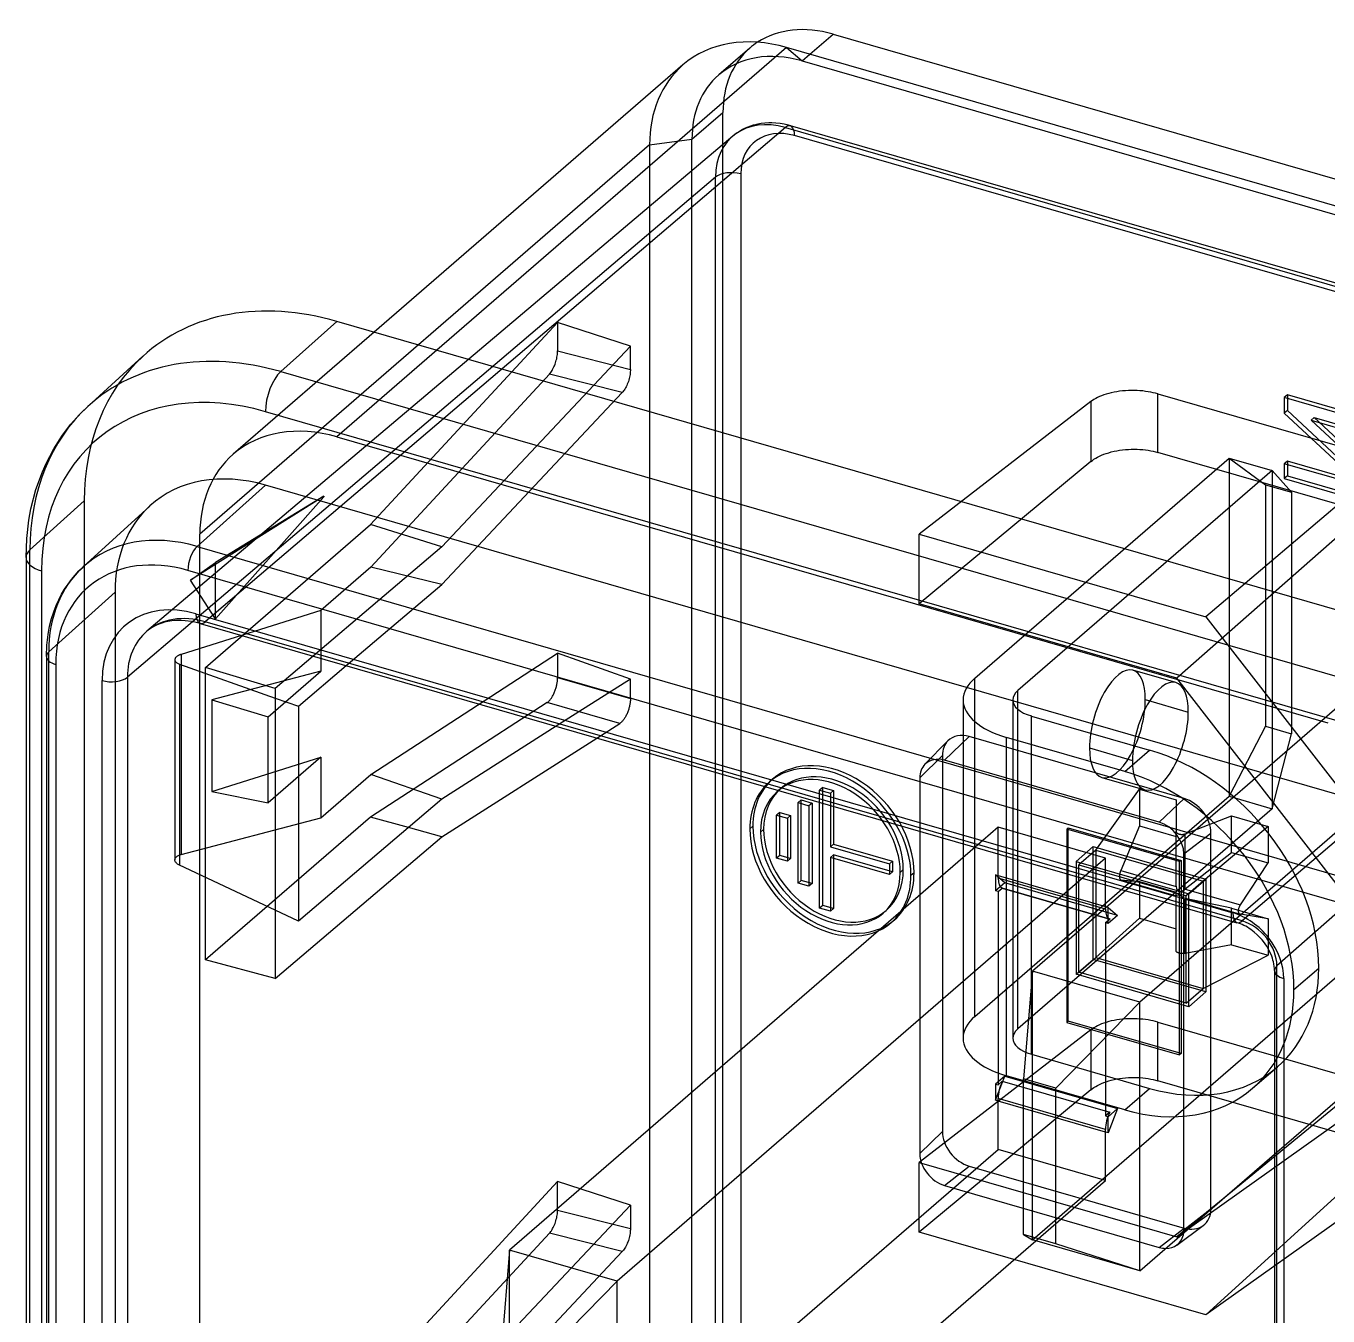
# Model space of a CAD drawing. Header units: millimetres. Extents: x -13.2 to 48.3, y -24.5 to 22.7.
# Drawn here: x -13.15 to 7.84, y 1.9 to 22.7 of the extents above; entities that cross this region are included whole.
import ezdxf

# ---------------------------------------------------------------- set-up
doc = ezdxf.new("R2010")
doc.units = ezdxf.units.MM
doc.layers.add('MAIN-1', color=7, linetype='Continuous')
doc.layers.add('MAIN-2', color=7, linetype='Continuous')

msp = doc.modelspace()

# ---------------------------------------------------------------- linework, layer by layer
at = {"layer": 'MAIN-1'}
for p, q in [((-0.516, 22.247), (-0.141, 22.572)), ((-0.141, 22.572), (18.046, 17.322)), ((-0.891, 22.355), (-6.528, 17.473)), ((17.296, 17.105), (-0.891, 22.355)), ((-2.56, 22.074), (-7.537, 17.764)), ((-9.045, 17.128), (-8.141, 17.938)), ((27.02, 7.788), (-8.141, 17.938)), ((-11.27, 17.375), (-12.153, 16.568)), ((-9.045, 17.128), (26.116, 6.978)), ((-12.427, 16.28), (-12.295, 16.429)), ((-12.295, 16.429), (-12.153, 16.568)), ((25.87, 6.332), (-9.291, 16.482)), ((-12.561, 16.105), (-12.427, 16.28)), ((-12.703, 15.884), (-12.561, 16.105)), ((-12.828, 15.646), (-12.703, 15.884)), ((-12.887, 15.514), (-12.828, 15.646)), ((-12.991, 15.226), (-12.887, 15.514)), ((-13.071, 14.918), (-12.991, 15.226)), ((-10.393, 14.309), (-9.291, 15.297)), ((25.87, 5.147), (-9.291, 15.297)), ((-13.105, 14.732), (-13.071, 14.918)), ((-11.155, 14.961), (-12.232, 13.978)), ((-13.139, 14.438), (-13.105, 14.732)), ((-13.151, 14.131), (-13.139, 14.438)), ((-10.393, 14.309), (24.767, 4.159)), ((-13.151, 14.131), (-13.151, -8.905)), ((-12.901, 13.914), (-12.901, -9.122)), ((-12.359, 13.848), (-12.297, 13.914)), ((-12.297, 13.914), (-12.232, 13.977)), ((24.62, 3.771), (-10.541, 13.921)), ((-12.528, 13.622), (-12.474, 13.703)), ((-12.474, 13.703), (-12.418, 13.777)), ((-12.418, 13.777), (-12.359, 13.848)), ((-12.666, 13.354), (-12.624, 13.447)), ((-12.624, 13.447), (-12.578, 13.537)), ((-12.578, 13.537), (-12.528, 13.622)), ((-12.738, 13.149), (-12.704, 13.254)), ((-12.704, 13.254), (-12.666, 13.354)), ((-10.411, 13.224), (6.304, 8.399)), ((-12.795, 12.89), (-12.77, 13.023)), ((-12.77, 13.023), (-12.738, 13.149)), ((-10.465, 13.094), (-11.517, 12.2)), ((-11.079, 13.023), (-11.12, 13)), ((-11.039, 13.043), (-11.079, 13.023)), ((-10.996, 13.061), (-11.039, 13.043)), ((-10.959, 13.074), (-10.996, 13.061)), ((-10.921, 13.085), (-10.959, 13.074)), ((-10.864, 13.098), (-10.921, 13.085)), ((-10.803, 13.108), (-10.864, 13.098)), ((-10.756, 13.113), (-10.803, 13.108)), ((-10.706, 13.115), (-10.756, 13.113)), ((-10.646, 13.115), (-10.706, 13.115)), ((-10.583, 13.111), (-10.646, 13.115)), ((-10.484, 13.098), (-10.583, 13.111)), ((-10.38, 13.075), (-10.484, 13.098)), ((-10.344, 13.065), (-10.38, 13.075)), ((-10.344, 13.065), (6.37, 8.24)), ((-12.815, 12.716), (-12.795, 12.89)), ((-11.158, 12.975), (-11.203, 12.94)), ((-11.12, 13), (-11.158, 12.975)), ((-12.822, 12.535), (-12.815, 12.716)), ((-12.822, 12.535), (-12.822, -10.501)), ((-12.672, 12.405), (-12.672, -10.631)), ((-8.522, 12.539), (-9.134, 12.019)), ((-8.759, 11.731), (-7.989, 12.386)), ((-11.517, 12.2), (-11.517, -10.75)), ((-11.926, -10.803), (-11.926, 12.146)), ((-9.134, 12.019), (-9.134, 7.342)), ((-9.134, 11.864), (-8.759, 11.731)), ((-8.759, 11.731), (-8.759, 8.267)), ((-4.603, 11.408), (-6.448, 10.233)), ((-6.448, 9.627), (-3.948, 11.219)), ((-2.037, 5.834), (-2.037, 10.668)), ((-1.629, 10.55), (-1.629, 6.187)), ((-6.448, 10.233), (-8.759, 8.267)), ((-6.448, 9.627), (-6.986, 9.775)), ((1.257, 9.716), (1.257, 8.687)), ((-9.134, 7.342), (-6.448, 9.627)), ((2.149, 9.459), (-5.355, 2.96)), ((3.881, 8.959), (-3.623, 2.46)), ((4.252, 8.501), (4.252, 8.852)), ((4.577, 8.758), (3.073, 7.456)), ((-8.759, 8.267), (-9.134, 8.443)), ((4.252, 8.501), (4.273, 8.495)), ((4.252, 8.476), (4.252, 8.501)), ((6.309, 8.258), (4.805, 6.956)), ((6.397, 8.232), (6.37, 8.24)), ((6.425, 8.222), (6.397, 8.232)), ((6.454, 8.21), (6.425, 8.222)), ((6.482, 8.197), (6.454, 8.21)), ((6.511, 8.182), (6.482, 8.197)), ((6.539, 8.166), (6.511, 8.182)), ((6.567, 8.149), (6.539, 8.166)), ((6.596, 8.13), (6.567, 8.149)), ((6.648, 8.09), (6.596, 8.13)), ((6.698, 8.046), (6.648, 8.09)), ((6.725, 8.02), (6.698, 8.046)), ((6.75, 7.993), (6.725, 8.02)), ((6.775, 7.965), (6.75, 7.993)), ((6.798, 7.936), (6.775, 7.965)), ((6.824, 7.901), (6.798, 7.936)), ((6.851, 7.86), (6.824, 7.901)), ((6.875, 7.819), (6.851, 7.86)), ((6.906, 7.758), (6.875, 7.819)), ((6.932, 7.698), (6.906, 7.758)), ((6.942, 7.667), (6.932, 7.698)), ((6.951, 7.637), (6.942, 7.667)), ((6.959, 7.608), (6.951, 7.637)), ((6.965, 7.579), (6.959, 7.608)), ((6.972, 7.532), (6.965, 7.579)), ((3.073, 7.456), (2.929, 5.722)), ((4.805, 6.956), (3.073, 7.456)), ((6.975, 7.5), (6.972, 7.532)), ((6.976, 7.469), (6.975, 7.5)), ((6.976, 7.469), (6.976, -16.866)), ((7.126, 7.339), (7.126, -16.996)), ((3.449, 5.572), (4.805, 6.956)), ((4.805, 2.625), (4.805, 6.956)), ((3.449, 5.572), (2.929, 5.722)), ((2.929, 3.21), (2.929, 5.722)), ((3.449, 3.06), (3.449, 5.572)), ((4.805, 2.625), (6.976, 4.505)), ((2.929, 3.21), (3.073, 3.125)), ((3.449, 3.06), (2.929, 3.21)), ((5.402, 3.042), (5.828, 3.356)), ((-5.355, 2.96), (-5.499, 1.227)), ((-3.623, 2.46), (-5.355, 2.96)), ((-3.623, -2.736), (3.127, 3.11)), ((4.805, 2.625), (3.073, 3.125)), ((4.805, 2.625), (3.449, 3.06)), ((-4.979, 1.077), (-3.623, 2.46)), ((-3.623, -2.736), (-3.623, 2.46))]:
    msp.add_line(p, q, dxfattribs=at)
for centre, major_axis, ratio, start_param, end_param in [((-0.141, 20.796), (1.342, -1.55), 0.75, 2.284521, 3.040013), ((-0.891, 20.147), (-1.669, 1.928), 0.75, -0.857072, 0.000079), ((-8.141, 13.868), (-3.077, 3.553), 0.75, -0.857072, 0.01991), ((-9.045, 13.085), (3.056, -3.529), 0.75, 2.284521, 3.161503), ((-9.041, 16.699), (-0.139, -0.48), 0.433013, -2.536137, -0.982794), ((-9.291, 12.872), (-2.729, 3.151), 0.75, -0.857072, 0.713724), ((-9.291, 12.872), (-1.833, 2.117), 0.75, -0.857072, 0.01991), ((-10.393, 11.917), (1.808, -2.088), 0.75, 2.284521, 3.161503), ((-10.391, 14.051), (-0.083, -0.288), 0.433013, -2.536137, -0.982794), ((-12.651, 14.131), (0.5, 0), 0.5, 3.14153, 4.18879), ((-10.541, 11.79), (-1.611, 1.861), 0.75, -0.857072, 0.713724), ((-10.411, 11.709), (1.145, -1.322), 0.75, 2.284521, 3.855317), ((-10.261, 13.354), (0.083, 0.288), 0.433013, 2.158799, 3.141627), ((-10.262, 11.838), (-0.949, 1.096), 0.75, -0.008844, 0.713724), ((-12.522, 12.535), (0.3, 0), 0.5, 3.14153, 4.18879), ((-11.776, 12.276), (-0.3, 0), 0.5, 1.047198, 2.61014), ((6.304, 7.577), (0.621, -0.718), 0.75, 0.713724, 2.284521), ((6.454, 8.529), (-0.083, -0.288), 0.433013, -0.982794, 0.000035), ((7.276, 7.469), (-0.3, 0), 0.5, -0.00008, 1.047198), ((5.518, 3.748), (-0.327, 0.378), 0.75, 3.08213, 3.844137), ((5.118, 3.401), (-0.3, 0.346), 0.75, 3.08213, 3.727781), ((5.118, 3.401), (-0.3, 0.346), 0.75, 2.555424, 3.08213)]:
    msp.add_ellipse(centre, major_axis=major_axis, ratio=ratio, start_param=start_param, end_param=end_param, dxfattribs=at)
at = {"layer": 'MAIN-2'}
for p, q in [((-1.483, 22.346), (-1.983, 21.913)), ((-0.891, 22.355), (-0.641, 22.139)), ((-0.641, 22.139), (-0.516, 22.247)), ((-0.641, 22.139), (17.546, 16.889)), ((-2.416, 20.876), (-1.916, 21.309)), ((-1.916, -1.727), (-1.916, 21.309)), ((-0.91, 21.065), (-10.262, 13.093)), ((-1.65, 21.003), (-1.698, 20.972)), ((-1.6, 21.032), (-1.65, 21.003)), ((-1.559, 21.053), (-1.6, 21.032)), ((-1.517, 21.071), (-1.559, 21.053)), ((-1.473, 21.087), (-1.517, 21.071)), ((-1.428, 21.101), (-1.473, 21.087)), ((-1.412, 21.106), (-1.428, 21.101)), ((-1.356, 21.119), (-1.412, 21.106)), ((-1.298, 21.129), (-1.356, 21.119)), ((-1.238, 21.136), (-1.298, 21.129)), ((-1.177, 21.139), (-1.238, 21.136)), ((-1.129, 21.139), (-1.177, 21.139)), ((-1.063, 21.136), (-1.129, 21.139)), ((-0.996, 21.129), (-1.063, 21.136)), ((-0.929, 21.117), (-0.996, 21.129)), ((-0.86, 21.101), (-0.929, 21.117)), ((-0.91, 21.065), (15.805, 16.24)), ((-0.828, 21.092), (-0.86, 21.101)), ((15.887, 16.267), (-0.828, 21.092)), ((-1.756, 20.927), (-11.203, 12.94)), ((-3.099, 20.784), (-10.349, 14.506)), ((-3.099, 20.784), (-2.416, 20.876)), ((-3.099, 20.784), (-3.099, -2.252)), ((-2.416, -2.16), (-2.416, 20.876)), ((-1.698, 20.972), (-1.756, 20.927)), ((15.954, 16.109), (-0.761, 20.934)), ((-2.037, 20.263), (-10.465, 13.094)), ((-2.037, 10.668), (-2.037, 20.263)), ((-1.629, 20.317), (-1.629, 10.55)), ((-7.595, 14.66), (-4.582, 17.922)), ((-4.582, 17.922), (-4.582, 17.461)), ((-3.407, 17.539), (-4.582, 17.922)), ((-7.537, 17.764), (-9.81, 15.796)), ((-6.528, 17.473), (-8.141, 16.077)), ((-3.407, 17.539), (-6.448, 14.303)), ((-4.585, 17.402), (-4.583, 17.423)), ((-4.583, 17.423), (-4.582, 17.442)), ((-4.582, 17.442), (-4.582, 17.461)), ((-4.582, 17.461), (-3.407, 17.162)), ((-3.407, 17.162), (-3.407, 17.539)), ((-4.641, 17.203), (-4.632, 17.224)), ((-4.632, 17.224), (-4.623, 17.246)), ((-4.623, 17.246), (-4.615, 17.268)), ((-4.615, 17.268), (-4.608, 17.291)), ((-4.608, 17.291), (-4.602, 17.313)), ((-4.602, 17.313), (-4.596, 17.336)), ((-4.596, 17.336), (-4.592, 17.359)), ((-4.592, 17.359), (-4.588, 17.381)), ((-4.588, 17.381), (-4.585, 17.402)), ((-4.713, 17.09), (-7.592, 13.975)), ((-4.713, 17.09), (-4.702, 17.102)), ((-3.54, 16.791), (-4.713, 17.09)), ((-4.702, 17.102), (-4.692, 17.115)), ((-4.692, 17.115), (-4.681, 17.13)), ((-4.681, 17.13), (-4.671, 17.146)), ((-4.671, 17.146), (-4.661, 17.164)), ((-4.661, 17.164), (-4.651, 17.183)), ((-4.651, 17.183), (-4.641, 17.203)), ((-3.427, 17.015), (-3.434, 16.992)), ((-3.422, 17.037), (-3.427, 17.015)), ((-3.417, 17.06), (-3.422, 17.037)), ((-3.413, 17.082), (-3.417, 17.06)), ((-3.411, 17.103), (-3.413, 17.082)), ((-3.409, 17.124), (-3.411, 17.103)), ((-3.407, 17.144), (-3.409, 17.124)), ((-3.407, 17.162), (-3.407, 17.144)), ((-6.448, 13.697), (-3.54, 16.791)), ((-3.529, 16.803), (-3.54, 16.791)), ((-3.519, 16.816), (-3.529, 16.803)), ((-3.508, 16.831), (-3.519, 16.816)), ((-3.497, 16.848), (-3.508, 16.831)), ((-3.487, 16.865), (-3.497, 16.848)), ((-3.477, 16.884), (-3.487, 16.865)), ((-3.467, 16.904), (-3.477, 16.884)), ((-3.458, 16.925), (-3.467, 16.904)), ((-3.449, 16.947), (-3.458, 16.925)), ((-3.441, 16.969), (-3.449, 16.947)), ((-3.434, 16.992), (-3.441, 16.969)), ((4.389, 16.797), (4.345, 16.788)), ((4.433, 16.805), (4.389, 16.797)), ((4.479, 16.812), (4.433, 16.805)), ((4.525, 16.817), (4.479, 16.812)), ((4.572, 16.821), (4.525, 16.817)), ((4.62, 16.823), (4.572, 16.821)), ((4.667, 16.824), (4.62, 16.823)), ((4.714, 16.824), (4.667, 16.824)), ((4.761, 16.823), (4.714, 16.824)), ((4.807, 16.82), (4.761, 16.823)), ((4.852, 16.816), (4.807, 16.82)), ((4.896, 16.81), (4.852, 16.816)), ((4.939, 16.804), (4.896, 16.81)), ((4.981, 16.797), (4.939, 16.804)), ((5.021, 16.788), (4.981, 16.797)), ((4.017, 16.646), (1.245, 14.507)), ((4.04, 16.663), (4.017, 16.646)), ((4.017, 16.646), (4.017, 15.679)), ((4.065, 16.68), (4.04, 16.663)), ((4.093, 16.696), (4.065, 16.68)), ((4.123, 16.711), (4.093, 16.696)), ((4.155, 16.726), (4.123, 16.711)), ((4.189, 16.74), (4.155, 16.726)), ((4.225, 16.754), (4.189, 16.74)), ((4.263, 16.766), (4.225, 16.754)), ((4.304, 16.777), (4.263, 16.766)), ((4.345, 16.788), (4.304, 16.777)), ((5.059, 16.779), (5.021, 16.788)), ((5.096, 16.769), (5.059, 16.779)), ((5.096, 16.769), (8.831, 15.691)), ((5.096, 15.825), (5.096, 16.769)), ((7.184, 16.753), (7.134, 16.709)), ((8.833, 16.219), (7.134, 16.709)), ((7.134, 16.709), (7.134, 16.456)), ((8.883, 16.262), (7.184, 16.753)), ((7.184, 16.753), (7.184, 16.499)), ((7.184, 16.499), (7.134, 16.456)), ((7.134, 16.456), (8.402, 15.276)), ((7.184, 16.499), (8.452, 15.319)), ((7.615, 16.389), (7.565, 16.345)), ((7.615, 16.389), (8.883, 16.023)), ((8.883, 15.208), (7.615, 16.389)), ((15.805, 16.24), (6.452, 8.268)), ((8.833, 15.165), (7.565, 16.345)), ((7.565, 16.345), (8.833, 15.979)), ((-8.141, 16.077), (7.838, 11.464)), ((4.093, 15.732), (4.123, 15.748)), ((4.123, 15.748), (4.155, 15.765)), ((4.155, 15.765), (4.189, 15.78)), ((4.189, 15.78), (4.225, 15.795)), ((4.225, 15.795), (4.263, 15.808)), ((4.263, 15.808), (4.304, 15.821)), ((4.304, 15.821), (4.345, 15.833)), ((4.345, 15.833), (4.389, 15.843)), ((4.389, 15.843), (4.433, 15.852)), ((4.433, 15.852), (4.479, 15.86)), ((4.479, 15.86), (4.525, 15.866)), ((4.525, 15.866), (4.572, 15.871)), ((4.572, 15.871), (4.62, 15.874)), ((4.62, 15.874), (4.667, 15.876)), ((4.667, 15.876), (4.714, 15.877)), ((4.714, 15.877), (4.761, 15.876)), ((4.761, 15.876), (4.807, 15.874)), ((4.807, 15.874), (4.852, 15.87)), ((4.852, 15.87), (4.896, 15.865)), ((4.896, 15.865), (4.939, 15.859)), ((4.939, 15.859), (4.981, 15.852)), ((4.981, 15.852), (5.021, 15.844)), ((5.021, 15.844), (5.059, 15.835)), ((5.059, 15.835), (5.096, 15.825)), ((8.439, 14.859), (5.096, 15.825)), ((4.017, 15.679), (1.245, 13.382)), ((2.143, 12.184), (6.243, 15.735)), ((6.936, 15.535), (2.836, 11.984)), ((4.017, 15.679), (4.04, 15.697)), ((4.04, 15.697), (4.065, 15.714)), ((4.065, 15.714), (4.093, 15.732)), ((8.831, 15.691), (5.868, 13.173)), ((6.243, 15.735), (6.936, 15.535)), ((6.243, 15.735), (6.243, 10.279)), ((6.243, 15.735), (6.831, 15.305)), ((6.936, 15.535), (6.936, 10.079)), ((7.249, 15.185), (6.936, 15.535)), ((16.24, 15.679), (7.015, 7.543)), ((7.184, 15.685), (7.134, 15.642)), ((8.402, 15.276), (7.134, 15.642)), ((7.134, 15.642), (7.134, 15.402)), ((8.452, 15.319), (7.184, 15.685)), ((7.184, 15.685), (7.184, 15.446)), ((7.184, 15.446), (7.134, 15.402)), ((7.134, 15.402), (8.833, 14.912)), ((7.184, 15.446), (8.883, 14.955)), ((-8.354, 15.113), (-10.497, 13.763)), ((-8.349, 15.117), (-10.099, 14.052)), ((-8.349, 15.117), (-8.349, 15.107)), ((6.831, 15.305), (7.249, 15.185)), ((6.831, 15.305), (6.831, 11.408)), ((7.249, 15.185), (7.249, 11.288)), ((-13.088, 14.252), (-12.211, 15.043)), ((-12.211, 15.043), (-12.211, -7.993)), ((-8.349, 15.107), (-10.099, 13.141)), ((8.439, 14.859), (5.402, 12.182)), ((-10.349, -8.531), (-10.349, 14.506)), ((-10.255, 12.355), (-7.595, 14.66)), ((-6.448, 14.303), (-7.595, 14.66)), ((1.245, 14.507), (5.868, 13.173)), ((1.245, 13.382), (1.245, 14.507)), ((-6.448, 14.303), (-8.522, 12.539)), ((-13.088, -8.784), (-13.088, 14.252)), ((-10.497, 13.763), (-10.099, 14.052)), ((-10.099, 13.141), (-10.099, 14.052)), ((-7.592, 13.975), (-8.4, 13.276)), ((-6.448, 13.697), (-7.592, 13.975)), ((-10.099, 13.141), (-10.497, 13.763)), ((-7.989, 12.386), (-6.448, 13.697)), ((-12.785, 12.608), (-11.716, 13.572)), ((-11.716, 13.572), (-11.716, -9.464)), ((-8.4, 13.276), (-10.651, 12.568)), ((-8.4, 13.276), (-8.4, 12.297)), ((5.402, 12.182), (1.245, 13.382)), ((6.452, 8.268), (-10.262, 13.093)), ((5.868, 13.173), (9.299, 8.752)), ((9.448, 12.977), (4.577, 8.758)), ((-12.785, -10.429), (-12.785, 12.608)), ((-10.75, 12.49), (-10.751, 12.481)), ((-10.751, 12.482), (-10.751, 9.253)), ((-10.751, 12.481), (-10.75, 12.473)), ((-10.748, 12.498), (-10.75, 12.49)), ((-10.75, 12.473), (-10.748, 12.465)), ((-10.744, 12.507), (-10.748, 12.498)), ((-10.748, 12.465), (-10.744, 12.457)), ((-10.739, 12.515), (-10.744, 12.507)), ((-10.744, 12.457), (-10.739, 12.45)), ((-10.732, 12.523), (-10.739, 12.515)), ((-10.739, 12.45), (-10.733, 12.443)), ((-10.733, 12.443), (-10.726, 12.436)), ((-10.724, 12.53), (-10.732, 12.523)), ((-10.726, 12.436), (-10.718, 12.43)), ((-10.718, 12.535), (-10.724, 12.53)), ((-10.712, 12.54), (-10.718, 12.535)), ((-10.718, 12.43), (-10.709, 12.424)), ((-10.705, 12.544), (-10.712, 12.54)), ((-10.709, 12.424), (-10.699, 12.419)), ((-10.698, 12.548), (-10.705, 12.544)), ((-10.699, 12.419), (-10.689, 12.415)), ((-10.691, 12.552), (-10.698, 12.548)), ((-10.683, 12.556), (-10.691, 12.552)), ((-10.689, 12.415), (-10.678, 12.411)), ((-10.675, 12.559), (-10.683, 12.556)), ((-10.678, 12.411), (-9.134, 11.864)), ((-10.678, 12.411), (-10.678, 9.17)), ((-10.667, 12.562), (-10.675, 12.559)), ((-10.659, 12.565), (-10.667, 12.562)), ((-10.651, 12.568), (-10.659, 12.565)), ((-10.651, 12.568), (-10.651, 9.34)), ((-7.592, 10.632), (-4.582, 12.589)), ((-4.582, 12.589), (-4.582, 12.193)), ((-3.407, 12.17), (-4.582, 12.589)), ((11.18, 12.477), (6.309, 8.258)), ((-10.255, 7.639), (-10.255, 12.355)), ((-9.134, 12.019), (-10.255, 12.355)), ((-8.4, 12.297), (-10.153, 11.837)), ((-9.25, 11.561), (-8.4, 12.297)), ((-4.582, 12.182), (-4.582, 12.193)), ((-4.582, 12.193), (-3.407, 11.858)), ((-4.582, 12.17), (-4.582, 12.182)), ((2.143, 6.728), (2.143, 12.184)), ((5.386, 12.113), (4.693, 12.313)), ((8.173, 8.61), (5.402, 12.182)), ((-4.629, 11.962), (-4.624, 11.976)), ((-4.624, 11.976), (-4.619, 11.99)), ((-4.619, 11.99), (-4.614, 12.005)), ((-4.614, 12.005), (-4.609, 12.019)), ((-4.609, 12.019), (-4.605, 12.034)), ((-4.605, 12.034), (-4.601, 12.048)), ((-3.407, 12.17), (-4.603, 11.408)), ((-4.601, 12.048), (-4.598, 12.063)), ((-4.598, 12.063), (-4.594, 12.077)), ((-4.594, 12.077), (-4.592, 12.091)), ((-4.592, 12.091), (-4.589, 12.105)), ((-4.589, 12.105), (-4.587, 12.119)), ((-4.587, 12.119), (-4.585, 12.132)), ((-4.585, 12.132), (-4.584, 12.145)), ((-4.584, 12.145), (-4.583, 12.158)), ((-4.583, 12.158), (-4.582, 12.17)), ((-3.407, 11.858), (-3.407, 12.17)), ((2.836, 6.528), (2.836, 11.984)), ((-10.153, 11.837), (-10.153, 10.359)), ((-10.153, 11.837), (-9.25, 11.561)), ((-4.75, 11.79), (-7.595, 9.943)), ((-4.75, 11.79), (-4.744, 11.794)), ((-3.578, 11.455), (-4.75, 11.79)), ((-4.744, 11.794), (-4.737, 11.799)), ((-4.737, 11.799), (-4.73, 11.805)), ((-4.73, 11.805), (-4.724, 11.811)), ((-4.724, 11.811), (-4.717, 11.818)), ((-4.717, 11.818), (-4.71, 11.825)), ((-4.71, 11.825), (-4.703, 11.834)), ((-4.703, 11.834), (-4.696, 11.843)), ((-4.696, 11.843), (-4.688, 11.852)), ((-4.688, 11.852), (-4.681, 11.862)), ((-4.681, 11.862), (-4.674, 11.873)), ((-4.674, 11.873), (-4.667, 11.884)), ((-4.667, 11.884), (-4.661, 11.896)), ((-4.661, 11.896), (-4.654, 11.908)), ((-4.654, 11.908), (-4.648, 11.921)), ((-4.648, 11.921), (-4.641, 11.934)), ((-4.641, 11.934), (-4.635, 11.948)), ((-4.635, 11.948), (-4.629, 11.962)), ((-3.417, 11.756), (-3.42, 11.742)), ((-3.415, 11.77), (-3.417, 11.756)), ((-3.413, 11.783), (-3.415, 11.77)), ((-3.411, 11.797), (-3.413, 11.783)), ((-3.409, 11.81), (-3.411, 11.797)), ((-3.408, 11.822), (-3.409, 11.81)), ((-3.407, 11.846), (-3.408, 11.835)), ((-3.408, 11.835), (-3.408, 11.822)), ((-3.407, 11.858), (-3.407, 11.846)), ((1.956, 11.834), (1.956, 6.378)), ((2.756, 11.834), (2.756, 6.378)), ((4.893, 11.838), (5.586, 11.638)), ((-9.25, 10.175), (-9.25, 11.561)), ((-3.494, 11.549), (-3.501, 11.538)), ((-3.487, 11.561), (-3.494, 11.549)), ((-3.48, 11.573), (-3.487, 11.561)), ((-3.474, 11.586), (-3.48, 11.573)), ((-3.467, 11.599), (-3.474, 11.586)), ((-3.461, 11.612), (-3.467, 11.599)), ((-3.455, 11.626), (-3.461, 11.612)), ((-3.45, 11.64), (-3.455, 11.626)), ((-3.445, 11.655), (-3.45, 11.64)), ((-3.44, 11.669), (-3.445, 11.655)), ((-3.435, 11.684), (-3.44, 11.669)), ((-3.431, 11.698), (-3.435, 11.684)), ((-3.427, 11.713), (-3.431, 11.698)), ((-3.423, 11.727), (-3.427, 11.713)), ((-3.42, 11.742), (-3.423, 11.727)), ((3.056, 11.574), (4.961, 11.024)), ((3.056, 6.118), (3.056, 11.574)), ((-3.948, 11.219), (-3.578, 11.455)), ((-3.571, 11.459), (-3.578, 11.455)), ((-3.565, 11.464), (-3.571, 11.459)), ((-3.558, 11.47), (-3.565, 11.464)), ((-3.551, 11.476), (-3.558, 11.47)), ((-3.544, 11.483), (-3.551, 11.476)), ((-3.537, 11.49), (-3.544, 11.483)), ((-3.53, 11.499), (-3.537, 11.49)), ((-3.522, 11.507), (-3.53, 11.499)), ((-3.515, 11.517), (-3.522, 11.507)), ((-3.508, 11.527), (-3.515, 11.517)), ((-3.501, 11.538), (-3.508, 11.527)), ((6.831, 11.408), (6.243, 10.279)), ((6.831, 11.408), (7.249, 11.288)), ((1.71, 11.172), (1.339, 10.796)), ((1.654, 10.86), (2.054, 11.243)), ((5.518, 10.243), (2.054, 11.243)), ((2.656, 5.772), (2.656, 11.228)), ((4.561, 10.678), (2.656, 11.228)), ((6.936, 10.079), (7.249, 11.288)), ((1.257, 10.578), (1.621, 10.935)), ((1.621, 10.935), (1.621, 4.873)), ((3.993, 11.058), (4.686, 10.858)), ((4.561, 10.678), (4.961, 11.024)), ((-10.153, 10.359), (-8.4, 10.911)), ((-8.4, 10.911), (-9.25, 10.175)), ((-8.4, 10.911), (-8.4, 9.932)), ((5.118, 9.86), (1.654, 10.86)), ((-8.4, 9.932), (-7.592, 10.632)), ((-6.448, 10.233), (-7.592, 10.632)), ((-1.116, 10.555), (-1.166, 10.511)), ((1.257, 10.578), (1.257, 9.716)), ((4.194, 10.583), (4.886, 10.383)), ((-10.153, 10.359), (-9.25, 10.175)), ((-0.985, 10.403), (-1.035, 10.36)), ((-0.307, 10.423), (-0.357, 10.38)), ((-0.357, 10.38), (-0.184, 10.33)), ((-0.357, 8.475), (-0.357, 10.38)), ((-0.307, 10.423), (-0.134, 10.373)), ((-0.307, 8.518), (-0.307, 10.423)), ((-0.134, 10.373), (-0.184, 10.33)), ((-0.184, 10.33), (-0.184, 9.464)), ((-0.134, 10.373), (-0.134, 9.507)), ((4.095, 9.412), (4.797, 10.393)), ((4.797, 10.393), (5.388, 10.223)), ((4.797, 10.393), (4.797, 9.804)), ((-0.654, 10.22), (-0.704, 10.177)), ((-0.704, 8.878), (-0.704, 10.177)), ((-0.704, 10.177), (-0.53, 10.127)), ((-0.654, 10.22), (-0.48, 10.17)), ((-0.654, 8.921), (-0.654, 10.22)), ((-0.48, 10.17), (-0.53, 10.127)), ((-0.53, 10.127), (-0.53, 8.828)), ((-0.48, 10.17), (-0.48, 8.871)), ((2.143, 6.728), (6.243, 10.279)), ((6.936, 10.079), (2.836, 6.528)), ((5.118, 9.86), (5.518, 10.243)), ((5.388, 10.223), (5.388, 9.718)), ((6.243, 10.279), (6.936, 10.079)), ((-10.651, 9.34), (-8.4, 9.932)), ((-7.595, 9.943), (-10.255, 7.639)), ((-6.986, 9.775), (-7.595, 9.943)), ((-1, 10.017), (-1.05, 9.974)), ((-1.05, 9.281), (-1.05, 9.974)), ((-1.05, 9.974), (-0.877, 9.924)), ((-1, 9.324), (-1, 10.017)), ((-1, 10.017), (-0.827, 9.967)), ((-0.827, 9.967), (-0.877, 9.924)), ((-0.877, 9.924), (-0.877, 9.231)), ((-0.827, 9.967), (-0.827, 9.274)), ((5.538, 9.675), (6.284, 9.964)), ((6.284, 9.964), (6.875, 9.793)), ((6.284, 9.375), (6.284, 9.964)), ((-1.433, 9.796), (-1.483, 9.752)), ((-1.26, 9.746), (-1.31, 9.702)), ((2.52, 9.78), (2.149, 9.459)), ((2.52, 9.001), (2.52, 9.78)), ((4.252, 9.28), (2.52, 9.78)), ((3.652, 9.771), (3.627, 9.75)), ((3.627, 9.75), (3.627, 6.632)), ((5.445, 9.225), (3.627, 9.75)), ((3.652, 9.771), (5.47, 9.246)), ((3.652, 6.654), (3.652, 9.771)), ((4.797, 9.804), (4.496, 9.083)), ((4.797, 9.804), (5.388, 9.633)), ((5.388, 9.718), (5.388, 9.715)), ((5.388, 8.83), (5.388, 9.718)), ((5.388, 9.715), (5.389, 9.712)), ((5.389, 9.712), (5.389, 9.709)), ((5.389, 9.709), (5.39, 9.706)), ((5.39, 9.706), (5.392, 9.703)), ((5.392, 9.703), (5.393, 9.7)), ((5.393, 9.7), (5.395, 9.697)), ((5.395, 9.697), (5.398, 9.694)), ((5.398, 9.694), (5.4, 9.691)), ((5.4, 9.691), (5.403, 9.688)), ((5.403, 9.688), (5.407, 9.685)), ((5.407, 9.685), (5.411, 9.682)), ((5.411, 9.682), (5.415, 9.68)), ((5.415, 9.68), (5.42, 9.677)), ((5.42, 9.677), (5.425, 9.675)), ((5.425, 9.675), (5.43, 9.673)), ((5.43, 9.673), (5.435, 9.671)), ((5.435, 9.671), (5.441, 9.669)), ((5.441, 9.669), (5.447, 9.668)), ((5.447, 9.668), (5.453, 9.667)), ((5.453, 9.667), (5.459, 9.666)), ((5.459, 9.666), (5.465, 9.665)), ((5.465, 9.665), (5.472, 9.665)), ((5.472, 9.665), (5.478, 9.664)), ((5.478, 9.664), (5.484, 9.664)), ((5.484, 9.664), (5.49, 9.665)), ((5.49, 9.665), (5.496, 9.665)), ((5.496, 9.665), (5.502, 9.666)), ((5.502, 9.666), (5.508, 9.667)), ((5.508, 9.667), (5.514, 9.668)), ((5.514, 9.668), (5.519, 9.669)), ((5.515, 9.349), (5.951, 9.685)), ((5.519, 9.669), (5.524, 9.67)), ((5.524, 9.67), (5.529, 9.672)), ((5.529, 9.672), (5.534, 9.673)), ((5.534, 9.673), (5.538, 9.675)), ((5.538, 8.787), (5.538, 9.675)), ((6.875, 9.793), (5.827, 8.912)), ((5.951, 3.623), (5.951, 9.685)), ((6.875, 9.793), (6.875, 9.204)), ((-0.134, 9.507), (-0.184, 9.464)), ((-0.184, 9.464), (0.769, 9.189)), ((-0.134, 9.507), (0.819, 9.232)), ((3.777, 9.23), (4.052, 9.468)), ((4.052, 9.468), (5.87, 8.943)), ((4.052, 7.649), (4.052, 9.468)), ((-10.751, 9.253), (-10.75, 9.262)), ((-10.75, 9.244), (-10.751, 9.253)), ((-10.75, 9.262), (-10.748, 9.271)), ((-10.748, 9.235), (-10.75, 9.244)), ((-10.748, 9.271), (-10.744, 9.28)), ((-10.744, 9.28), (-10.739, 9.289)), ((-10.739, 9.289), (-10.732, 9.297)), ((-10.732, 9.297), (-10.724, 9.304)), ((-10.724, 9.304), (-10.718, 9.309)), ((-10.718, 9.309), (-10.712, 9.314)), ((-10.712, 9.314), (-10.705, 9.318)), ((-10.705, 9.318), (-10.698, 9.322)), ((-10.698, 9.322), (-10.691, 9.326)), ((-10.691, 9.326), (-10.683, 9.329)), ((-10.683, 9.329), (-10.675, 9.332)), ((-10.675, 9.332), (-10.667, 9.335)), ((-10.667, 9.335), (-10.659, 9.338)), ((-10.659, 9.338), (-10.651, 9.34)), ((-1, 9.324), (-1.05, 9.281)), ((-0.877, 9.231), (-1.05, 9.281)), ((-0.827, 9.274), (-1, 9.324)), ((-0.827, 9.274), (-0.877, 9.231)), ((-0.134, 9.334), (-0.184, 9.291)), ((-0.184, 9.291), (-0.184, 8.425)), ((0.769, 9.016), (-0.184, 9.291)), ((-0.134, 9.334), (-0.134, 8.468)), ((0.819, 9.059), (-0.134, 9.334)), ((4.095, 9.412), (3.82, 9.174)), ((4.252, 9.28), (3.881, 8.959)), ((4.095, 9.412), (5.827, 8.912)), ((4.095, 9.412), (4.095, 7.68)), ((4.252, 8.852), (4.252, 9.28)), ((5.47, 9.246), (5.445, 9.225)), ((5.47, 9.246), (5.47, 6.129)), ((5.515, 3.287), (5.515, 9.349)), ((5.538, 8.787), (6.284, 9.375)), ((6.284, 9.375), (6.875, 9.204)), ((-10.744, 9.226), (-10.748, 9.235)), ((-10.739, 9.217), (-10.744, 9.226)), ((-10.733, 9.209), (-10.739, 9.217)), ((-10.726, 9.201), (-10.733, 9.209)), ((-10.718, 9.194), (-10.726, 9.201)), ((-10.709, 9.187), (-10.718, 9.194)), ((-10.699, 9.181), (-10.709, 9.187)), ((-10.689, 9.175), (-10.699, 9.181)), ((-10.678, 9.17), (-10.689, 9.175)), ((-9.134, 8.443), (-10.678, 9.17)), ((0.819, 9.232), (0.769, 9.189)), ((0.769, 9.189), (0.769, 9.016)), ((0.819, 9.059), (0.769, 9.016)), ((0.819, 9.232), (0.819, 9.059)), ((0.992, 9.096), (0.942, 9.052)), ((1.165, 9.046), (1.115, 9.002)), ((3.777, 9.23), (3.777, 7.411)), ((3.777, 9.23), (5.595, 8.705)), ((3.82, 7.442), (3.82, 9.174)), ((3.82, 9.174), (5.552, 8.674)), ((4.48, 9.03), (4.479, 9.024)), ((4.481, 9.035), (4.48, 9.03)), ((4.483, 9.041), (4.481, 9.035)), ((4.484, 9.046), (4.483, 9.041)), ((4.485, 9.051), (4.484, 9.046)), ((4.487, 9.056), (4.485, 9.051)), ((4.488, 9.061), (4.487, 9.056)), ((4.49, 9.066), (4.488, 9.061)), ((4.491, 9.071), (4.49, 9.066)), ((4.493, 9.075), (4.491, 9.071)), ((4.494, 9.079), (4.493, 9.075)), ((4.496, 9.083), (4.494, 9.079)), ((4.496, 9.083), (5.388, 8.825)), ((5.445, 6.107), (5.445, 9.225)), ((6.426, 8.526), (6.875, 9.204)), ((-0.654, 8.921), (-0.704, 8.878)), ((-0.53, 8.828), (-0.704, 8.878)), ((-0.48, 8.871), (-0.654, 8.921)), ((-0.48, 8.871), (-0.53, 8.828)), ((2.477, 9.013), (2.477, 8.754)), ((2.477, 9.013), (2.52, 9.001)), ((2.627, 8.884), (2.477, 9.013)), ((2.627, 8.884), (2.477, 8.754)), ((2.52, 9.001), (4.252, 8.501)), ((2.52, 8.958), (2.52, 9.001)), ((4.252, 8.458), (2.52, 8.958)), ((4.445, 8.359), (2.627, 8.884)), ((4.477, 9.001), (4.476, 8.996)), ((4.476, 8.996), (4.476, 8.99)), ((4.476, 8.99), (4.476, 8.985)), ((4.476, 8.985), (4.476, 8.979)), ((4.476, 8.979), (4.476, 8.974)), ((4.476, 8.974), (4.477, 8.969)), ((4.478, 9.013), (4.477, 9.007)), ((4.477, 9.007), (4.477, 9.001)), ((4.477, 8.969), (4.477, 8.965)), ((4.477, 8.965), (4.478, 8.96)), ((4.479, 9.024), (4.478, 9.018)), ((4.478, 9.018), (4.478, 9.013)), ((4.478, 8.96), (4.479, 8.956)), ((4.479, 8.956), (4.48, 8.952)), ((4.48, 8.952), (4.481, 8.949)), ((4.481, 8.949), (4.482, 8.946)), ((4.482, 8.946), (4.483, 8.943)), ((4.483, 8.943), (4.485, 8.941)), ((4.485, 8.941), (4.486, 8.939)), ((4.486, 8.939), (4.488, 8.937)), ((4.488, 8.937), (4.489, 8.936)), ((4.489, 8.936), (4.491, 8.935)), ((4.491, 8.935), (4.492, 8.934)), ((4.492, 8.934), (4.494, 8.933)), ((4.494, 8.933), (4.494, 8.933)), ((4.494, 8.933), (4.495, 8.933)), ((4.494, 8.933), (5.389, 8.675)), ((4.495, 8.933), (4.495, 8.933)), ((4.495, 8.933), (4.495, 8.933)), ((4.495, 8.933), (4.496, 8.933)), ((4.496, 8.933), (4.496, 8.933)), ((4.496, 8.933), (5.388, 8.675)), ((4.496, 8.933), (4.797, 8.904)), ((4.797, 8.904), (4.797, 8.315)), ((4.797, 8.904), (5.388, 8.733)), ((5.388, 8.83), (5.388, 8.829)), ((5.388, 8.829), (5.388, 8.829)), ((5.388, 8.829), (5.388, 8.828)), ((5.388, 8.828), (5.388, 8.827)), ((5.388, 8.827), (5.388, 8.827)), ((5.388, 8.827), (5.388, 8.826)), ((5.388, 8.826), (5.388, 8.825)), ((5.388, 8.825), (5.395, 8.792)), ((5.827, 8.912), (5.552, 8.674)), ((5.595, 8.705), (5.87, 8.943)), ((5.827, 8.912), (5.827, 7.18)), ((5.87, 8.943), (5.87, 7.124)), ((1.257, 8.687), (1.257, 4.516)), ((2.52, 8.741), (2.477, 8.754)), ((2.52, 8.741), (2.587, 8.799)), ((2.52, 8.741), (2.52, 5.623)), ((4.319, 8.299), (2.587, 8.799)), ((2.587, 8.799), (4.319, 8.299)), ((3.073, 3.125), (9.448, 8.646)), ((5.388, 8.676), (5.388, 8.733)), ((5.388, 7.787), (5.388, 8.676)), ((5.388, 8.675), (5.388, 8.676)), ((5.388, 8.676), (5.388, 8.676)), ((5.388, 8.676), (5.388, 8.676)), ((5.388, 8.675), (5.388, 8.675)), ((5.388, 8.675), (5.388, 8.675)), ((5.388, 8.675), (5.388, 8.675)), ((5.388, 8.675), (5.388, 8.675)), ((5.397, 8.677), (5.389, 8.675)), ((5.395, 8.792), (5.411, 8.759)), ((5.413, 8.683), (5.397, 8.677)), ((5.411, 8.759), (5.438, 8.735)), ((5.438, 8.684), (5.413, 8.683)), ((5.438, 8.735), (5.471, 8.742)), ((5.469, 8.667), (5.438, 8.684)), ((5.498, 8.648), (5.469, 8.667)), ((5.471, 8.742), (5.502, 8.761)), ((5.527, 8.635), (5.498, 8.648)), ((5.502, 8.761), (5.534, 8.783)), ((5.528, 8.635), (6.423, 8.376)), ((5.534, 8.783), (5.534, 8.784)), ((5.534, 8.784), (5.535, 8.784)), ((5.534, 8.783), (6.426, 8.526)), ((5.534, 8.633), (6.426, 8.376)), ((5.535, 8.633), (5.534, 8.633)), ((5.534, 8.633), (5.534, 8.633)), ((5.535, 8.784), (5.536, 8.785)), ((5.536, 8.633), (5.535, 8.633)), ((5.536, 8.785), (5.537, 8.786)), ((5.536, 8.785), (5.536, 8.785)), ((5.537, 8.633), (5.536, 8.633)), ((5.536, 8.633), (5.536, 8.633)), ((5.537, 8.786), (5.538, 8.787)), ((5.537, 8.786), (5.537, 8.786)), ((5.537, 8.632), (5.537, 8.633)), ((5.538, 8.632), (5.537, 8.632)), ((6.284, 8.475), (5.538, 8.632)), ((5.538, 7.744), (5.538, 8.632)), ((5.552, 6.942), (5.552, 8.674)), ((5.595, 6.886), (5.595, 8.705)), ((-0.307, 8.518), (-0.357, 8.475)), ((-0.184, 8.425), (-0.357, 8.475)), ((-0.134, 8.468), (-0.307, 8.518)), ((-0.134, 8.468), (-0.184, 8.425)), ((0.667, 8.395), (0.717, 8.438)), ((4.252, 8.458), (4.252, 8.476)), ((4.273, 8.495), (4.295, 8.488)), ((4.295, 8.229), (4.295, 8.488)), ((4.295, 8.488), (4.445, 8.359)), ((6.284, 8.475), (6.875, 8.304)), ((6.284, 7.886), (6.284, 8.475)), ((6.396, 8.442), (6.397, 8.448)), ((6.396, 8.436), (6.396, 8.442)), ((6.396, 8.43), (6.396, 8.436)), ((6.396, 8.424), (6.396, 8.43)), ((6.397, 8.419), (6.396, 8.424)), ((6.397, 8.448), (6.398, 8.454)), ((6.397, 8.413), (6.397, 8.419)), ((6.398, 8.408), (6.397, 8.413)), ((6.398, 8.454), (6.399, 8.46)), ((6.4, 8.403), (6.398, 8.408)), ((6.399, 8.46), (6.4, 8.466)), ((6.4, 8.466), (6.402, 8.471)), ((6.401, 8.398), (6.4, 8.403)), ((6.403, 8.394), (6.401, 8.398)), ((6.402, 8.471), (6.403, 8.477)), ((6.403, 8.477), (6.405, 8.483)), ((6.405, 8.483), (6.407, 8.488)), ((6.407, 8.488), (6.409, 8.494)), ((6.409, 8.494), (6.411, 8.499)), ((6.411, 8.499), (6.414, 8.504)), ((6.414, 8.504), (6.416, 8.509)), ((6.416, 8.509), (6.418, 8.513)), ((6.418, 8.513), (6.421, 8.518)), ((6.421, 8.518), (6.423, 8.522)), ((6.423, 8.522), (6.426, 8.526)), ((0.798, 8.243), (0.848, 8.287)), ((4.797, 8.315), (4.095, 7.68)), ((4.252, 8.241), (4.319, 8.299)), ((4.295, 8.229), (4.252, 8.241)), ((4.252, 8.241), (4.252, 5.123)), ((4.445, 8.359), (4.295, 8.229)), ((4.797, 8.315), (5.388, 8.144)), ((6.405, 8.391), (6.403, 8.394)), ((6.407, 8.387), (6.405, 8.391)), ((6.41, 8.385), (6.407, 8.387)), ((6.412, 8.382), (6.41, 8.385)), ((6.415, 8.38), (6.412, 8.382)), ((6.417, 8.379), (6.415, 8.38)), ((6.42, 8.377), (6.417, 8.379)), ((6.423, 8.376), (6.42, 8.377)), ((6.424, 8.376), (6.423, 8.376)), ((6.423, 8.376), (6.423, 8.376)), ((6.425, 8.376), (6.424, 8.376)), ((6.424, 8.376), (6.424, 8.376)), ((6.426, 8.376), (6.425, 8.376)), ((6.425, 8.376), (6.425, 8.376)), ((6.875, 8.304), (6.426, 8.376)), ((6.875, 8.304), (6.875, 7.715)), ((6.976, 4.505), (11.18, 8.146)), ((5.388, 7.785), (5.388, 7.787)), ((5.389, 7.783), (5.388, 7.785)), ((5.389, 7.781), (5.389, 7.783)), ((5.39, 7.779), (5.389, 7.781)), ((5.392, 7.776), (5.39, 7.779)), ((5.393, 7.774), (5.392, 7.776)), ((5.395, 7.772), (5.393, 7.774)), ((5.398, 7.769), (5.395, 7.772)), ((5.4, 7.767), (5.398, 7.769)), ((5.403, 7.765), (5.4, 7.767)), ((6.284, 7.886), (5.538, 7.744)), ((6.284, 7.886), (6.875, 7.715)), ((-9.134, 7.342), (-10.255, 7.639)), ((3.777, 7.411), (4.052, 7.649)), ((3.82, 7.442), (4.095, 7.68)), ((5.87, 7.124), (4.052, 7.649)), ((4.095, 7.68), (5.827, 7.18)), ((5.407, 7.762), (5.403, 7.765)), ((5.411, 7.76), (5.407, 7.762)), ((5.415, 7.758), (5.411, 7.76)), ((5.42, 7.756), (5.415, 7.758)), ((5.425, 7.754), (5.42, 7.756)), ((5.43, 7.752), (5.425, 7.754)), ((5.435, 7.75), (5.43, 7.752)), ((5.441, 7.748), (5.435, 7.75)), ((5.447, 7.747), (5.441, 7.748)), ((5.453, 7.745), (5.447, 7.747)), ((5.459, 7.744), (5.453, 7.745)), ((5.465, 7.743), (5.459, 7.744)), ((5.472, 7.742), (5.465, 7.743)), ((5.478, 7.742), (5.472, 7.742)), ((5.484, 7.741), (5.478, 7.742)), ((5.49, 7.741), (5.484, 7.741)), ((5.496, 7.741), (5.49, 7.741)), ((5.502, 7.741), (5.496, 7.741)), ((5.508, 7.741), (5.502, 7.741)), ((5.514, 7.741), (5.508, 7.741)), ((5.519, 7.742), (5.514, 7.741)), ((5.524, 7.742), (5.519, 7.742)), ((5.529, 7.743), (5.524, 7.742)), ((5.534, 7.743), (5.529, 7.743)), ((5.538, 7.744), (5.534, 7.743)), ((5.827, 7.18), (6.875, 7.715)), ((3.073, 3.125), (3.073, 7.456)), ((5.595, 6.886), (3.777, 7.411)), ((5.552, 6.942), (3.82, 7.442)), ((7.015, -16.792), (7.015, 7.543)), ((7.289, 7.162), (7.689, 7.509)), ((5.552, 6.942), (5.827, 7.18)), ((5.595, 6.886), (5.87, 7.124)), ((4.017, 6.514), (1.245, 4.375)), ((3.652, 6.654), (3.627, 6.632)), ((3.627, 6.632), (5.445, 6.107)), ((5.47, 6.129), (3.652, 6.654)), ((4.04, 6.531), (4.017, 6.514)), ((4.017, 6.514), (4.017, 5.546)), ((4.065, 6.547), (4.04, 6.531)), ((4.093, 6.563), (4.065, 6.547)), ((4.123, 6.579), (4.093, 6.563)), ((4.155, 6.593), (4.123, 6.579)), ((4.189, 6.608), (4.155, 6.593)), ((4.225, 6.621), (4.189, 6.608)), ((4.263, 6.633), (4.225, 6.621)), ((4.304, 6.645), (4.263, 6.633)), ((4.345, 6.655), (4.304, 6.645)), ((4.389, 6.664), (4.345, 6.655)), ((4.433, 6.672), (4.389, 6.664)), ((4.479, 6.679), (4.433, 6.672)), ((4.525, 6.684), (4.479, 6.679)), ((4.572, 6.688), (4.525, 6.684)), ((4.62, 6.691), (4.572, 6.688)), ((4.667, 6.692), (4.62, 6.691)), ((4.714, 6.692), (4.667, 6.692)), ((4.761, 6.69), (4.714, 6.692)), ((4.807, 6.687), (4.761, 6.69)), ((4.852, 6.683), (4.807, 6.687)), ((4.896, 6.678), (4.852, 6.683)), ((4.939, 6.672), (4.896, 6.678)), ((4.981, 6.664), (4.939, 6.672)), ((5.021, 6.656), (4.981, 6.664)), ((5.059, 6.647), (5.021, 6.656)), ((5.096, 6.637), (5.059, 6.647)), ((5.096, 6.637), (8.439, 5.671)), ((5.096, 5.692), (5.096, 6.637)), ((-1.629, 6.187), (-1.629, -1.009)), ((3.056, 6.118), (4.961, 5.568)), ((5.47, 6.129), (5.445, 6.107)), ((6.623, 5.569), (7.023, 5.915)), ((-2.037, -1.363), (-2.037, 5.834)), ((2.477, 5.376), (2.627, 5.766)), ((2.627, 5.766), (2.477, 5.636)), ((2.587, 5.682), (2.52, 5.623)), ((2.587, 5.682), (4.319, 5.182)), ((2.627, 5.766), (4.445, 5.241)), ((4.561, 5.222), (2.656, 5.772)), ((4.225, 5.662), (4.263, 5.676)), ((4.263, 5.676), (4.304, 5.689)), ((4.304, 5.689), (4.345, 5.7)), ((4.345, 5.7), (4.389, 5.711)), ((4.389, 5.711), (4.433, 5.72)), ((4.433, 5.72), (4.479, 5.727)), ((4.479, 5.727), (4.525, 5.734)), ((4.525, 5.734), (4.572, 5.738)), ((4.572, 5.738), (4.62, 5.742)), ((4.62, 5.742), (4.667, 5.744)), ((4.667, 5.744), (4.714, 5.744)), ((4.714, 5.744), (4.761, 5.743)), ((4.761, 5.743), (4.807, 5.741)), ((4.807, 5.741), (4.852, 5.737)), ((4.852, 5.737), (4.896, 5.733)), ((4.896, 5.733), (4.939, 5.727)), ((4.939, 5.727), (4.981, 5.719)), ((4.981, 5.719), (5.021, 5.711)), ((5.021, 5.711), (5.059, 5.702)), ((5.059, 5.702), (5.096, 5.692)), ((8.831, 4.614), (5.096, 5.692)), ((8.439, 5.671), (5.402, 3.175)), ((4.017, 5.546), (1.245, 3.249)), ((2.477, 5.636), (2.477, 5.376)), ((2.477, 5.636), (2.52, 5.623)), ((4.017, 5.546), (4.04, 5.564)), ((4.04, 5.564), (4.065, 5.582)), ((4.065, 5.582), (4.093, 5.599)), ((4.093, 5.599), (4.123, 5.616)), ((4.123, 5.616), (4.155, 5.632)), ((4.155, 5.632), (4.189, 5.648)), ((4.189, 5.648), (4.225, 5.662)), ((4.561, 5.222), (4.961, 5.568)), ((2.52, 5.364), (2.477, 5.376)), ((2.52, 5.364), (2.52, 5.407)), ((4.252, 4.907), (2.52, 5.407)), ((2.52, 4.584), (2.52, 5.364)), ((4.252, 4.864), (2.52, 5.364)), ((4.319, 5.182), (4.252, 5.123)), ((4.252, 5.123), (4.295, 5.111)), ((4.445, 5.241), (4.295, 4.851)), ((4.445, 5.241), (4.295, 5.111)), ((4.295, 4.851), (4.295, 5.111)), ((5.402, 3.175), (8.173, 5.146)), ((1.257, 4.516), (1.621, 4.873)), ((4.252, 4.864), (4.252, 4.907)), ((4.295, 4.851), (4.252, 4.864)), ((4.252, 4.084), (4.252, 4.864)), ((-5.355, -2.236), (2.52, 4.584)), ((4.252, 4.084), (2.52, 4.584)), ((8.831, 4.614), (5.868, 1.914)), ((1.245, 4.375), (5.402, 3.175)), ((1.245, 3.249), (1.245, 4.375)), ((1.654, 4.004), (2.054, 4.315)), ((2.054, 4.315), (5.518, 3.315)), ((9.299, 4.355), (5.868, 1.914)), ((-4.582, 4.065), (-7.595, 0.803)), ((-4.582, 3.605), (-4.582, 4.065)), ((-3.407, 3.683), (-4.582, 4.065)), ((1.654, 4.004), (5.118, 3.004)), ((3.127, 3.11), (4.252, 4.084)), ((-5.478, 1.479), (-3.407, 3.683)), ((-4.583, 3.566), (-4.582, 3.586)), ((-4.582, 3.586), (-4.582, 3.605)), ((-4.582, 3.605), (-3.407, 3.306)), ((-3.407, 3.683), (-3.407, 3.306)), ((5.515, 3.287), (5.951, 3.623)), ((-4.641, 3.346), (-4.632, 3.367)), ((-4.632, 3.367), (-4.623, 3.389)), ((-4.623, 3.389), (-4.615, 3.411)), ((-4.615, 3.411), (-4.608, 3.434)), ((-4.608, 3.434), (-4.602, 3.457)), ((-4.602, 3.457), (-4.596, 3.48)), ((-4.596, 3.48), (-4.592, 3.502)), ((-4.592, 3.502), (-4.588, 3.524)), ((-4.588, 3.524), (-4.585, 3.546)), ((-4.585, 3.546), (-4.583, 3.566)), ((-7.592, 0.119), (-4.713, 3.233)), ((-4.713, 3.233), (-4.702, 3.245)), ((-3.54, 2.935), (-4.713, 3.233)), ((-4.702, 3.245), (-4.692, 3.259)), ((-4.692, 3.259), (-4.681, 3.273)), ((-4.681, 3.273), (-4.671, 3.29)), ((-4.671, 3.29), (-4.661, 3.307)), ((-4.661, 3.307), (-4.651, 3.326)), ((-4.651, 3.326), (-4.641, 3.346)), ((-3.427, 3.158), (-3.434, 3.135)), ((-3.422, 3.181), (-3.427, 3.158)), ((-3.417, 3.204), (-3.422, 3.181)), ((-3.413, 3.226), (-3.417, 3.204)), ((-3.411, 3.247), (-3.413, 3.226)), ((-3.409, 3.268), (-3.411, 3.247)), ((-3.407, 3.287), (-3.409, 3.268)), ((-3.407, 3.306), (-3.407, 3.287)), ((5.868, 1.914), (1.245, 3.249)), ((5.118, 3.004), (5.518, 3.315)), ((-5.355, -2.236), (-5.355, 2.96)), ((-3.529, 2.947), (-3.54, 2.935)), ((-3.519, 2.96), (-3.529, 2.947)), ((-3.508, 2.975), (-3.519, 2.96)), ((-3.497, 2.991), (-3.508, 2.975)), ((-3.487, 3.009), (-3.497, 2.991)), ((-3.477, 3.028), (-3.487, 3.009)), ((-3.467, 3.048), (-3.477, 3.028)), ((-3.458, 3.069), (-3.467, 3.048)), ((-3.449, 3.09), (-3.458, 3.069)), ((-3.441, 3.113), (-3.449, 3.09)), ((-3.434, 3.135), (-3.441, 3.113)), ((-3.54, 2.935), (-5.499, 0.85))]:
    msp.add_line(p, q, dxfattribs=at)
for centre, major_axis, ratio, start_param, end_param in [((-0.641, 20.363), (1.342, -1.55), 0.75, 2.284521, 3.141672), ((-0.141, 20.796), (1.342, -1.55), 0.75, -3.141514, -2.427868), ((-0.141, 20.796), (1.342, -1.55), 0.75, 3.040013, 3.141672), ((-0.891, 20.147), (-1.669, 1.928), 0.75, 0.000079, 0.713724), ((-0.641, 20.363), (1.342, -1.55), 0.75, -3.141514, -2.427868), ((-0.91, 19.937), (0.853, -0.984), 0.75, 2.284521, 3.855317), ((-0.761, 20.066), (-0.656, 0.758), 0.75, -0.857072, 0.713724), ((-0.911, 20.804), (-0.083, -0.288), 0.433013, 2.158799, 3.721741), ((-1.779, 20.187), (0.3, 0), 0.5, 1.047198, 2.61014), ((-8.141, 13.868), (-3.077, 3.553), 0.75, 0.01991, 0.713724), ((-9.045, 13.085), (3.056, -3.529), 0.75, -3.121683, -2.427868), ((-8.141, 13.868), (1.669, -1.928), 0.75, 2.284521, 3.141672), ((-8.141, 13.868), (1.669, -1.928), 0.75, -3.141514, -2.427868), ((-9.291, 12.872), (-1.833, 2.117), 0.75, 0.01991, 0.713724), ((-12.651, 14.131), (0.5, 0), 0.5, 2.635447, 3.14153), ((-10.393, 11.917), (1.808, -2.088), 0.75, -3.121683, -2.427868), ((-10.262, 11.838), (-0.949, 1.096), 0.75, -0.857072, -0.008844), ((-10.261, 13.354), (0.083, 0.288), 0.433013, -3.141558, -2.561444), ((-12.522, 12.535), (0.3, 0), 0.5, 2.635447, 3.14153), ((3.356, 11.834), (-1.4, 0), 0.5, -0.523599, -0.000094), ((4.443, 11.448), (0.25, 0.865), 0.433013, 0.000007, 2.158799), ((4.443, 11.448), (0.25, 0.865), 0.433013, -0.982794, 0.000007), ((3.356, 11.834), (0.6, 0), 0.5, 2.617994, 3.141499), ((5.136, 11.248), (-0.25, -0.865), 0.433013, -3.141586, -0.982794), ((5.136, 11.248), (-0.25, -0.865), 0.433013, 2.158799, 3.141599), ((3.356, 11.834), (-1.4, 0), 0.5, -0.000094, 1.047198), ((3.356, 11.834), (0.6, 0), 0.5, 3.141499, 4.18879), ((4.443, 11.448), (0.25, 0.865), 0.433013, -3.141586, -0.982794), ((5.136, 11.248), (-0.25, -0.865), 0.433013, 0.000007, 2.158799), ((2.054, 10.81), (-0.327, 0.378), 0.75, 0.05946, 0.713724), ((2.054, 10.81), (-0.327, 0.378), 0.75, -0.857072, 0.05946), ((4.443, 11.448), (0.25, 0.865), 0.433013, 2.158799, 3.141599), ((4.961, 8.296), (-2.062, 2.381), 0.75, -2.427868, -0.857072), ((-0.184, 9.377), (0.982, -1.134), 0.75, 0.713724, 3.141672), ((-0.134, 9.421), (0.982, -1.134), 0.75, 0.713724, 3.141672), ((1.654, 10.463), (-0.3, 0.346), 0.75, 0.05946, 0.713724), ((1.654, 10.463), (-0.3, 0.346), 0.75, -0.857072, 0.05946), ((5.136, 11.248), (-0.25, -0.865), 0.433013, -0.982794, 0.000007), ((-0.184, 9.377), (0.982, -1.134), 0.75, -3.141514, -2.427868), ((-0.134, 9.421), (0.982, -1.134), 0.75, -3.141514, -2.427868), ((-0.184, 9.377), (-0.851, 0.983), 0.75, -2.427868, 0.000079), ((-0.134, 9.421), (0.851, -0.983), 0.75, 0.713724, 3.141672), ((4.561, 7.95), (2.062, -2.381), 0.75, 0.713724, 2.284521), ((-0.184, 9.377), (-0.851, 0.983), 0.75, 0.000079, 0.713724), ((-0.134, 9.421), (0.851, -0.983), 0.75, -3.141514, -2.427868), ((5.518, 9.81), (-0.327, 0.378), 0.75, -2.427868, -0.857072), ((-0.184, 9.377), (0.982, -1.134), 0.75, -2.427868, 0.000079), ((-0.134, 9.421), (0.982, -1.134), 0.75, -2.427868, 0.000079), ((-0.184, 9.377), (-0.851, 0.983), 0.75, 0.713724, 3.141672), ((-0.134, 9.421), (0.851, -0.983), 0.75, -2.427868, 0.000079), ((5.118, 9.463), (-0.3, 0.346), 0.75, -2.427868, -0.857072), ((-0.184, 9.377), (-0.851, 0.983), 0.75, -3.141514, -2.427868), ((-0.134, 9.421), (0.851, -0.983), 0.75, 0.000079, 0.713724), ((-0.134, 9.421), (0.982, -1.134), 0.75, 0.000079, 0.713724), ((-0.184, 9.377), (0.982, -1.134), 0.75, 0.000079, 0.713724), ((2.67, 9.088), (0.083, 0.288), 0.433013, 2.158799, 3.14157), ((2.67, 9.088), (0.083, 0.288), 0.433013, 3.14157, 3.14391), ((4.402, 8.588), (0.083, 0.288), 0.433013, 2.158799, 3.14157), ((4.402, 8.588), (0.083, 0.288), 0.433013, 3.14157, 3.14391), ((6.454, 8.529), (-0.083, -0.288), 0.433013, 0.000035, 0.580149), ((6.452, 7.706), (-0.425, 0.491), 0.75, -2.427868, -0.857072), ((7.276, 7.469), (-0.3, 0), 0.5, -0.515745, -0.00008), ((4.961, 8.296), (-2.062, 2.381), 0.75, -3.141514, -2.427868), ((4.561, 7.95), (2.062, -2.381), 0.75, 0.000079, 0.713724), ((3.356, 6.378), (-1.4, 0), 0.5, -0.523599, -0.000094), ((3.356, 6.378), (0.6, 0), 0.5, 2.617994, 3.141499), ((3.356, 6.378), (-1.4, 0), 0.5, -0.000094, 1.047198), ((3.356, 6.378), (0.6, 0), 0.5, 3.141499, 4.18879), ((4.961, 8.296), (-2.062, 2.381), 0.75, 2.284521, 3.141672), ((2.67, 5.537), (0.083, 0.288), 0.433013, 1.173688, 2.158799), ((4.561, 7.95), (2.062, -2.381), 0.75, -0.857072, 0.000079), ((4.402, 5.037), (0.083, 0.288), 0.433013, 1.173688, 2.158799), ((2.054, 4.748), (-0.327, 0.378), 0.75, 0.713724, 2.284521), ((1.654, 4.401), (-0.3, 0.346), 0.75, 0.713724, 2.284521), ((5.518, 3.748), (-0.327, 0.378), 0.75, -2.439048, -2.427868), ((5.118, 3.401), (-0.3, 0.346), 0.75, -2.555404, -2.427868), ((5.518, 3.748), (-0.327, 0.378), 0.75, 2.284521, 3.08213), ((5.118, 3.401), (-0.3, 0.346), 0.75, 2.284521, 2.555424)]:
    msp.add_ellipse(centre, major_axis=major_axis, ratio=ratio, start_param=start_param, end_param=end_param, dxfattribs=at)

doc.saveas('drawing.dxf')
